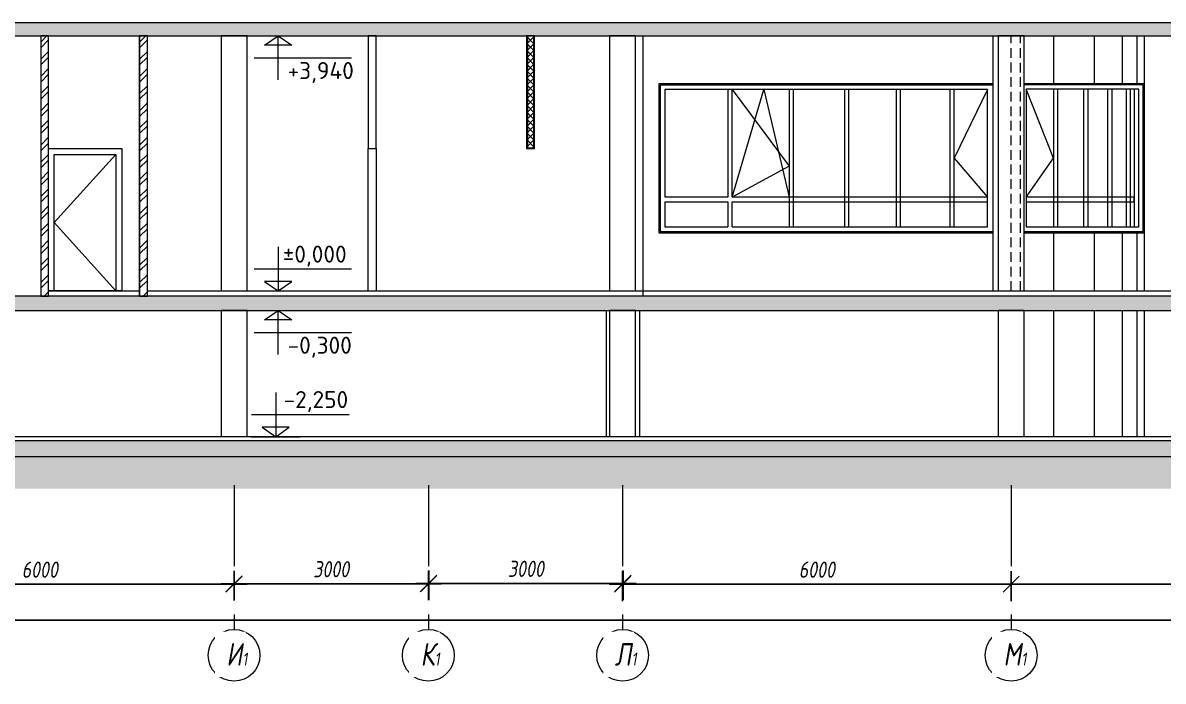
# Model space of a CAD drawing. Header units: millimetres. Extents: x 0 to 9491604, y -172998 to 295086.
# Drawn here: x 586012 to 603623, y -44457 to -34291 of the extents above; entities that cross this region are included whole.
import ezdxf

# ---------------------------------------------------------------- set-up
doc = ezdxf.new("R2010")
doc.units = ezdxf.units.MM
for name, pattern in [('ADSK_Штрих_ш3 п1_5', [4.5, 3, -1.5]), ('CENTER', [2, 1.25, -0.25, 0.25, -0.25]), ('CONTI', [0])]:
    doc.linetypes.add(name, pattern=pattern)
doc.layers.add('PDF _0', color=7, linetype='Continuous')
doc.layers.add('АР_Перегородки кирпич', color=34, linetype='Continuous')
for name, color, linetype, lineweight in [('АР_Двери', 7, 'Continuous', 0), ('АР_Окна', 4, 'Continuous', 9), ('АР_Оси', 7, 'Continuous', 25), ('СТЕНЫ кирпич ЛИДЕР', 250, 'Continuous', 15), ('Штриховка', 7, 'Continuous', 5)]:
    doc.layers.add(name, color=color, linetype=linetype, lineweight=lineweight)
doc.styles.add('PDF ISOCPEUR', font='isocpeur.ttf')
doc.styles.add('ГОСТ 2.304', font='CS_Gost2304.shx', dxfattribs={"oblique": 10})
doc.dimstyles.new('СПДС', dxfattribs={"dimscale": 100, "dimtxt": 2.5, "dimasz": 2.5, "dimexe": 2, "dimexo": 0.625, "dimgap": 1, "dimtad": 1, "dimdec": 0, "dimrnd": 5, "dimtxsty": 'ГОСТ 2.304', "dimblk": 'OBLIQUE', "dimblk1": 'OBLIQUE', "dimblk2": 'OBLIQUE', "dimcen": 2.5, "dimdle": 2, "dimadec": 0, "dimazin": 2, "dimtfac": 0.75, "dimtdec": 4, "dimtmove": 1, "dimatfit": 3, "dimfxl": 1, "dimtfill": 1, "dimtolj": 1, "dimarcsym": 1})

# ---------------------------------------------------------------- blocks, each defined once
blk = doc.blocks.new('_Oblique')
at = {"color": 0, "linetype": 'ByBlock', "lineweight": -2}
blk.add_line((-0.5, -0.5), (0.5, 0.5), dxfattribs=at)
blk = doc.blocks.new('*D300')
at = {"layer": 'Defpoints', "color": 0, "linetype": 'ByBlock', "lineweight": 9, "transparency": 16777216}
for p in [(589275, -42960), (583275, -43283), (589275, -43276)]:
    blk.add_point(p, dxfattribs=at)
at = {"layer": 'АР_Оси', "color": 0, "linetype": 'ByBlock', "lineweight": -2, "transparency": 16777216}
for p, q in [((583275, -43220), (583275, -42760)), ((589275, -43213), (589275, -42760)), ((583075, -42960), (589475, -42960))]:
    blk.add_line(p, q, dxfattribs=at)
at = {"layer": 'АР_Оси', "color": 0, "linetype": 'ByBlock', "lineweight": -2, "transparency": 16777216, "xscale": 250, "yscale": 250, "zscale": 250, "rotation": 180}
blk.add_blockref('_Oblique', (583275, -42960), dxfattribs=at)
at = {"layer": 'АР_Оси', "color": 0, "linetype": 'ByBlock', "lineweight": -2, "transparency": 16777216, "xscale": 250, "yscale": 250, "zscale": 250}
blk.add_blockref('_Oblique', (589275, -42960), dxfattribs=at)
at = {"layer": 'АР_Оси', "color": 0, "linetype": 'ByBlock', "lineweight": 9, "transparency": 16777216, "insert": (586275, -42735), "char_height": 250, "attachment_point": 5, "style": 'ГОСТ 2.304', "bg_fill": 3, "box_fill_scale": 1.1, "bg_fill_color": 256, "bg_fill_true_color": 13158600, "bg_fill_transparency": 0}
blk.add_mtext('\\A1;6000', dxfattribs=at)
blk = doc.blocks.new('*D301')
at = {"layer": 'Defpoints', "color": 0, "linetype": 'ByBlock', "lineweight": 9, "transparency": 16777216}
for p in [(559360, -43005), (607275, -43110), (607275, -43513)]:
    blk.add_point(p, dxfattribs=at)
at = {"layer": 'АР_Оси', "color": 0, "linetype": 'ByBlock', "lineweight": -2, "transparency": 16777216}
for p, q in [((559360, -43068), (559360, -43713)), ((607275, -43172), (607275, -43713)), ((559160, -43513), (607475, -43513))]:
    blk.add_line(p, q, dxfattribs=at)
at = {"layer": 'АР_Оси', "color": 0, "linetype": 'ByBlock', "lineweight": -2, "transparency": 16777216, "xscale": 250, "yscale": 250, "zscale": 250, "rotation": 180}
blk.add_blockref('_Oblique', (559360, -43513), dxfattribs=at)
at = {"layer": 'АР_Оси', "color": 0, "linetype": 'ByBlock', "lineweight": -2, "transparency": 16777216, "xscale": 250, "yscale": 250, "zscale": 250}
blk.add_blockref('_Oblique', (607275, -43513), dxfattribs=at)
at = {"layer": 'АР_Оси', "color": 0, "linetype": 'ByBlock', "lineweight": 9, "transparency": 16777216, "insert": (582530, -43288), "char_height": 250, "attachment_point": 5, "style": 'ГОСТ 2.304', "bg_fill": 3, "box_fill_scale": 1.1, "bg_fill_color": 256, "bg_fill_true_color": 13158600, "bg_fill_transparency": 0}
blk.add_mtext('\\A1;47915', dxfattribs=at)
blk = doc.blocks.new('*D293')
at = {"layer": 'Defpoints', "color": 0, "linetype": 'ByBlock', "lineweight": 9, "transparency": 16777216}
for p in [(592275, -42953), (589275, -43276), (592275, -43269)]:
    blk.add_point(p, dxfattribs=at)
at = {"layer": 'АР_Оси', "color": 0, "linetype": 'ByBlock', "lineweight": -2, "transparency": 16777216}
for p, q in [((589275, -43213), (589275, -42753)), ((592275, -43207), (592275, -42753)), ((589075, -42953), (592475, -42953))]:
    blk.add_line(p, q, dxfattribs=at)
at = {"layer": 'АР_Оси', "color": 0, "linetype": 'ByBlock', "lineweight": -2, "transparency": 16777216, "xscale": 250, "yscale": 250, "zscale": 250, "rotation": 180}
blk.add_blockref('_Oblique', (589275, -42953), dxfattribs=at)
at = {"layer": 'АР_Оси', "color": 0, "linetype": 'ByBlock', "lineweight": -2, "transparency": 16777216, "xscale": 250, "yscale": 250, "zscale": 250}
blk.add_blockref('_Oblique', (592275, -42953), dxfattribs=at)
at = {"layer": 'АР_Оси', "color": 0, "linetype": 'ByBlock', "lineweight": 9, "transparency": 16777216, "insert": (590775, -42728), "char_height": 250, "attachment_point": 5, "style": 'ГОСТ 2.304', "bg_fill": 3, "box_fill_scale": 1.1, "bg_fill_color": 256, "bg_fill_true_color": 13158600, "bg_fill_transparency": 0}
blk.add_mtext('\\A1;3000', dxfattribs=at)
blk = doc.blocks.new('*D294')
at = {"layer": 'Defpoints', "color": 0, "linetype": 'ByBlock', "lineweight": 9, "transparency": 16777216}
for p in [(601275, -42960), (595275, -43283), (601275, -43276)]:
    blk.add_point(p, dxfattribs=at)
at = {"layer": 'АР_Оси', "color": 0, "linetype": 'ByBlock', "lineweight": -2, "transparency": 16777216}
for p, q in [((595275, -43220), (595275, -42760)), ((601275, -43213), (601275, -42760)), ((595075, -42960), (601475, -42960))]:
    blk.add_line(p, q, dxfattribs=at)
at = {"layer": 'АР_Оси', "color": 0, "linetype": 'ByBlock', "lineweight": -2, "transparency": 16777216, "xscale": 250, "yscale": 250, "zscale": 250, "rotation": 180}
blk.add_blockref('_Oblique', (595275, -42960), dxfattribs=at)
at = {"layer": 'АР_Оси', "color": 0, "linetype": 'ByBlock', "lineweight": -2, "transparency": 16777216, "xscale": 250, "yscale": 250, "zscale": 250}
blk.add_blockref('_Oblique', (601275, -42960), dxfattribs=at)
at = {"layer": 'АР_Оси', "color": 0, "linetype": 'ByBlock', "lineweight": 9, "transparency": 16777216, "insert": (598275, -42735), "char_height": 250, "attachment_point": 5, "style": 'ГОСТ 2.304', "bg_fill": 3, "box_fill_scale": 1.1, "bg_fill_color": 256, "bg_fill_true_color": 13158600, "bg_fill_transparency": 0}
blk.add_mtext('\\A1;6000', dxfattribs=at)
blk = doc.blocks.new('*D295')
at = {"layer": 'Defpoints', "color": 0, "linetype": 'ByBlock', "lineweight": 9, "transparency": 16777216}
for p in [(607275, -42960), (601275, -43283), (607275, -43276)]:
    blk.add_point(p, dxfattribs=at)
at = {"layer": 'АР_Оси', "color": 0, "linetype": 'ByBlock', "lineweight": -2, "transparency": 16777216}
for p, q in [((601275, -43220), (601275, -42760)), ((607275, -43213), (607275, -42760)), ((601075, -42960), (607475, -42960))]:
    blk.add_line(p, q, dxfattribs=at)
at = {"layer": 'АР_Оси', "color": 0, "linetype": 'ByBlock', "lineweight": -2, "transparency": 16777216, "xscale": 250, "yscale": 250, "zscale": 250, "rotation": 180}
blk.add_blockref('_Oblique', (601275, -42960), dxfattribs=at)
at = {"layer": 'АР_Оси', "color": 0, "linetype": 'ByBlock', "lineweight": -2, "transparency": 16777216, "xscale": 250, "yscale": 250, "zscale": 250}
blk.add_blockref('_Oblique', (607275, -42960), dxfattribs=at)
at = {"layer": 'АР_Оси', "color": 0, "linetype": 'ByBlock', "lineweight": 9, "transparency": 16777216, "insert": (604275, -42735), "char_height": 250, "attachment_point": 5, "style": 'ГОСТ 2.304', "bg_fill": 3, "box_fill_scale": 1.1, "bg_fill_color": 256, "bg_fill_true_color": 13158600, "bg_fill_transparency": 0}
blk.add_mtext('\\A1;6000', dxfattribs=at)
blk = doc.blocks.new('A$Cafb93648')
at = {"layer": 'АР_Окна', "ltscale": 150}
for points in [[(-7500, 0), (-2336, 0), (-2336, 2299), (-7500, 2299)], [(-7480, 20), (-2336, 20), (-2336, 2279), (-7480, 2279)], [(-5490, 90), (-5421, 90), (-5421, 2209), (-5490, 2209)], [(-4635, 90), (-4567, 90), (-4567, 2209), (-4635, 2209)], [(-3838, 90), (-3769, 90), (-3769, 2209), (-3838, 2209)], [(-3008, 90), (-2939, 90), (-2939, 2209), (-3008, 2209)], [(-1826, 90), (-90, 90), (-90, 2214), (-1826, 2214)], [(-1408, 90), (-1339, 90), (-1339, 2214), (-1408, 2214)], [(-942, 90), (-873, 90), (-873, 2214), (-942, 2214)], [(-571, 90), (-502, 90), (-502, 2214), (-571, 2214)], [(-286, 90), (-217, 90), (-217, 2214), (-286, 2214)], [(-158, 90), (-90, 90), (-90, 2214), (-158, 2214)], [(-1826, 478), (-158, 478), (-158, 548), (-1826, 548)]]:
    blk.add_lwpolyline(points, close=True, dxfattribs=at)
for points in [[(-1860, 0), (0, 0), (0, 2299), (-1860, 2299)], [(-6368, 90), (-2426, 90), (-2426, 2209), (-7410, 2209), (-7410, 548)], [(-6368, 548), (-6368, 2209), (-6437, 2209), (-6437, 548)], [(-6368, 2209), (-5490, 1028), (-6368, 548), (-5879, 2209), (-5490, 548)], [(-2425, 2209), (-2939, 1150), (-2426, 548)], [(-1860, 20), (-20, 20), (-20, 2284), (-1860, 2284)], [(-1408, 548), (-1408, 548), (-1555, 548), (-1826, 548), (-1408, 1152), (-1826, 2214)], [(-6437, 548), (-7410, 548)], [(-6368, 478), (-2426, 478), (-2426, 548), (-6368, 548)], [(-2426, 548), (-2426, 548), (-2691, 548), (-2939, 548)], [(-7410, 478), (-7410, 90), (-6437, 90)], [(-7410, 478), (-6437, 478)], [(-6437, 478), (-6437, 90)], [(-6368, 90), (-6368, 478)]]:
    blk.add_lwpolyline(points, dxfattribs=at)
blk = doc.blocks.new('A$Cd8d14d9d')
at = {"lineweight": 9, "ltscale": 150}
for p, q in [((0, 682), (0, 0)), ((-372, 341), (1132, 341)), ((-380, 0), (380, 0))]:
    blk.add_line(p, q, dxfattribs=at)
blk.add_lwpolyline([(0, 0), (210, 147), (-210, 147), (0, 0)], dxfattribs=at)
blk = doc.blocks.new('*D292')
at = {"layer": 'Defpoints', "color": 0, "linetype": 'ByBlock', "lineweight": 9, "transparency": 16777216}
for p in [(595282, -42947), (592282, -43269), (595282, -43263)]:
    blk.add_point(p, dxfattribs=at)
at = {"layer": 'АР_Оси', "color": 0, "linetype": 'ByBlock', "lineweight": -2, "transparency": 16777216}
for p, q in [((592282, -43207), (592282, -42747)), ((595282, -43200), (595282, -42747)), ((592082, -42947), (595482, -42947))]:
    blk.add_line(p, q, dxfattribs=at)
at = {"layer": 'АР_Оси', "color": 0, "linetype": 'ByBlock', "lineweight": -2, "transparency": 16777216, "xscale": 250, "yscale": 250, "zscale": 250, "rotation": 180}
blk.add_blockref('_Oblique', (592282, -42947), dxfattribs=at)
at = {"layer": 'АР_Оси', "color": 0, "linetype": 'ByBlock', "lineweight": -2, "transparency": 16777216, "xscale": 250, "yscale": 250, "zscale": 250}
blk.add_blockref('_Oblique', (595282, -42947), dxfattribs=at)
at = {"layer": 'АР_Оси', "color": 0, "linetype": 'ByBlock', "lineweight": 9, "transparency": 16777216, "insert": (593782, -42722), "char_height": 250, "attachment_point": 5, "style": 'ГОСТ 2.304', "bg_fill": 3, "box_fill_scale": 1.1, "bg_fill_color": 256, "bg_fill_true_color": 13158600, "bg_fill_transparency": 0}
blk.add_mtext('\\A1;3000', dxfattribs=at)

msp = doc.modelspace()

# ---------------------------------------------------------------- hatches: boundary and pattern name
at = {"lineweight": 9, "ltscale": 100, "transparency": 33554687}
h = msp.add_hatch(dxfattribs=at)
h.set_pattern_fill('ANSI35', color=0, scale=700)
h.set_pattern_definition([(45, (117611.37, -326965.3), (-123.743687, 123.743687), []), (45, (117735.12, -326965.3), (-123.743687, 123.743687), [218.75, -43.75, 0, -43.75])])
h.paths.add_polyline_path([(607122.9, -34291.3), (559260.1, -34291.3), (559260.1, -34491.3), (570700.2, -34491.4), (570737.5, -34491.3), (607122.9, -34491.3)])
at = {"lineweight": 9, "ltscale": 40, "true_color": 0x383e42}
h = msp.add_hatch(dxfattribs=at)
h.set_pattern_fill('ANSI32', color=250, scale=500, angle=360)
h.set_pattern_definition([(45, (120825.52, -331141.28), (-132.58252, 132.58252), []), (45, (120913.9, -331141.28), (-132.58252, 132.58252), [])])
h.paths.add_polyline_path([(586409, -34491.3), (586409, -38511.3), (586289.1, -38511.3), (586289.1, -34491.3)])
h = msp.add_hatch(dxfattribs=at)
h.set_pattern_fill('ANSI32', color=250, scale=500, angle=360)
h.set_pattern_definition([(45, (122352.4, -331141.28), (-132.58252, 132.58252), []), (45, (122440.8, -331141.28), (-132.58252, 132.58252), [])])
h.paths.add_polyline_path([(587935.9, -34491.3), (587935.9, -38511.3), (587816, -38511.3), (587816, -34491.3)])
at = {"lineweight": 9, "ltscale": 100, "transparency": 33554687}
h = msp.add_hatch(dxfattribs=at)
h.set_pattern_fill('ANSI35', color=0, scale=700)
h.set_pattern_definition([(45, (117843.87, -326984.86), (-123.743687, 123.743687), []), (45, (117967.61, -326984.86), (-123.743687, 123.743687), [218.75, -43.75, 0, -43.75])])
h.paths.add_polyline_path([(607122.1, -38511.3), (559260, -38511.4), (559260.1, -38732.4), (571052.7, -38732.4), (559259.6, -38732.4), (607123.4, -38732.4)])
at = {"lineweight": 9, "ltscale": 40, "true_color": 0x383e42}
h = msp.add_hatch(dxfattribs=at)
h.set_pattern_fill('EARTH', color=250, scale=2000, angle=45)
h.set_pattern_definition([(45, (117611.37, -326985.25), (0, 707.1068), [500, -500]), (45, (117478.8, -326852.67), (0, 707.1068), [500, -500]), (45, (117346.2, -326720.1), (0, 707.1068), [500, -500]), (135, (117346.2, -326631.7), (-707.1068, 6e-14), [500, -500]), (135, (117478.8, -326499.1), (-707.1068, 6e-14), [500, -500]), (135, (117611.37, -326366.53), (-707.1068, 6e-14), [500, -500])])
h.paths.add_polyline_path([(608327.6, -39897.1), (614762.1, -39897.1), (614762.1, -39290.6), (607685.1, -39290.6), (607685.1, -40941.4), (577475.1, -40942), (577475.1, -41239.2), (558720.2, -41240.3), (558720.1, -40199.2), (558560.1, -40199.2), (558560.1, -38701.3), (552493.6, -38701.3), (552493.6, -39390.9), (557891.8, -39390.9), (557891.8, -41732), (578025.5, -41732), (578025.5, -41481.9), (608327.6, -41481.9)])
at = {"lineweight": 9, "ltscale": 100, "transparency": 33554687}
h = msp.add_hatch(dxfattribs=at)
h.set_pattern_fill('ANSI35', color=0, scale=700)
h.set_pattern_definition([(45, (117611.37, -327035.25), (-123.743687, 123.743687), []), (45, (117735.12, -327035.25), (-123.743687, 123.743687), [218.75, -43.75, 0, -43.75])])
h.paths.add_polyline_path([(577075.1, -40741.7), (607535.1, -40741.7), (607535.1, -40990.3), (577075.1, -40993.1)])
at = {"layer": 'Штриховка', "lineweight": 9, "transparency": 33554636}
h = msp.add_hatch(dxfattribs=at)
h.set_pattern_fill('ANSI37', color=256, scale=600)
h.set_pattern_definition([(45, (117614.04, -326985.25), (-53.033009, 53.033009), []), (135, (117614.04, -326985.25), (-53.033009, -53.033009), [])])
h.paths.add_polyline_path([(593903.8, -34491.3), (593903.8, -36222.7), (593803.8, -36222.7), (593803.8, -34491.3)])

# ---------------------------------------------------------------- linework, layer by layer
at = {"lineweight": 9, "ltscale": 150}
for p, q in [((587815.9, -38511.3), (587815.9, -34491.3)), ((595594.8, -38511.3), (595594.8, -34491.3)), ((577195.1, -40680.6), (607025.1, -40680.6, 1.2))]:
    msp.add_line(p, q, dxfattribs=at)
at = {"color": 3, "lineweight": 9, "ltscale": 150}
for points in [[(589075.1, -38431.7), (589475.1, -38431.7), (589475.1, -34491.3), (589075.1, -34491.3)], [(601075, -38431.6), (601475, -38431.6), (601475, -34491.3), (601075, -34491.3)]]:
    msp.add_lwpolyline(points, close=True, dxfattribs=at)
for points, elevation in [([(595075.1, -38431.7), (595475.1, -38431.7), (595475.1, -34491.3), (595075.1, -34491.3)], 1.2), ([(589075.1, -40680.6), (589475.1, -40680.6), (589475.1, -38732.4), (589075.1, -38732.4)], -1.2), ([(595075.1, -40680.6), (595475.1, -40680.6), (595475.1, -38732.4), (595075.1, -38732.4)], -1.2), ([(601075.1, -40680.6), (601475.1, -40680.6), (601475.1, -38732.4), (601075.1, -38732.4)], -1.2)]:
    msp.add_lwpolyline(points, close=True, dxfattribs=dict(at, elevation=elevation))
at = {"lineweight": 9, "ltscale": 150}
msp.add_lwpolyline([(595535.1, -40681.7), (595025.1, -40681.7), (595025.1, -38732.4), (595535.1, -38732.4)], close=True, dxfattribs=at)
at = {"layer": 'АР_Двери', "lineweight": 9, "ltscale": 150}
for points in [[(587539.3, -38431.4), (586409.1, -38431.4), (586409.1, -36232.7), (587539.3, -36232.7)], [(591348.2, -36232.7), (591468.2, -36232.7), (591468.2, -38432.4), (591348.2, -38432.4)], [(587449.3, -38431.4), (586499.1, -38431.4), (586499.1, -36322.7), (587449.3, -36322.7)]]:
    msp.add_lwpolyline(points, close=True, dxfattribs=at)
msp.add_lwpolyline([(587449.3, -36322.7), (586499.1, -37377), (587449.3, -38431.4)], dxfattribs=at)
at = {"layer": 'АР_Перегородки кирпич', "lineweight": 9, "ltscale": 100}
for points in [[(586289.1, -38511.3), (586409.1, -38511.3), (586409.1, -34491.3), (586289.1, -34491.3)], [(587815.9, -38511.3), (587935.9, -38511.3), (587935.9, -34491.3), (587815.9, -34491.3)], [(591348.2, -36232.7), (591468.2, -36232.7), (591468.2, -34491.3), (591348.2, -34491.3)]]:
    msp.add_lwpolyline(points, close=True, dxfattribs=at)
at = {"layer": 'АР_Перегородки кирпич', "color": 116, "lineweight": 9, "ltscale": 100, "true_color": 0x136734}
for points in [[(593791.3, -36232.7), (593916.3, -36232.7), (593916.3, -34491.3), (593791.3, -34491.3)], [(593803.8, -36222.7), (593903.8, -36222.7), (593903.8, -34491.3), (593803.8, -34491.3)]]:
    msp.add_lwpolyline(points, close=True, dxfattribs=at)
at = {"layer": 'СТЕНЫ кирпич ЛИДЕР', "lineweight": 9, "ltscale": 100}
for p, q in [((600998.9, -38431.7), (600998.9, -34491.3)), ((601932.3, -35232.6, 0), (601932.3, -34491.3)), ((602564.9, -35232.6, 0), (602564.9, -34491.3)), ((602994.2, -35232.6, 0), (602994.2, -34491.3)), ((603220.1, -35232.6, 0), (603220.1, -34491.2)), ((603335.1, -38431.7), (603335.1, -34491.3)), ((601932.3, -38431.7, 0), (601932.3, -37531.8)), ((602564.9, -38431.7, 0), (602564.9, -37531.8)), ((602994.2, -38431.6, 0), (602994.2, -37531.8)), ((603220.1, -38431.6, 0), (603220.1, -37531.7)), ((586409.1, -38431.9), (587815.9, -38431.9)), ((587935.9, -38431.9), (607025.1, -38431.7)), ((601932.3, -40678.8, 0), (601932.3, -38732.4, 2.3)), ((602564.9, -40678.8, 0), (602564.9, -38732.4, 2.3)), ((602994.1, -40678.8, 0), (602994.1, -38732.4, 2.3)), ((603220, -40678.8, 0), (603220, -38732.4, 2.3)), ((603335.1, -40678.8), (603335.1, -38732.4, 2.4))]:
    msp.add_line(p, q, dxfattribs=at)
at = {"layer": 'СТЕНЫ кирпич ЛИДЕР', "linetype": 'ADSK_Штрих_ш3 п1_5', "lineweight": 9, "ltscale": 50}
for p, q in [((601275, -38431.6), (601275.1, -34491.3)), ((601419.5, -38431.7), (601419.5, -34491.3))]:
    msp.add_line(p, q, dxfattribs=at)
at = {"layer": 'СТЕНЫ кирпич ЛИДЕР', "lineweight": 9, "ltscale": 100}
for points in [[(559260.1, -34491.3), (607122.9, -34491.3), (607122.9, -34291.3), (559260.1, -34291.3)], [(559260.1, -38732.4), (607122.9, -38732.4), (607122.9, -38511.3), (559260.1, -38511.3)]]:
    msp.add_lwpolyline(points, close=True, dxfattribs=at)
msp.add_lwpolyline([(577075.1, -41041.7), (577075.1, -40741.7), (607535.1, -40741.7), (607535, -40990.6), (577475, -40992.8)], dxfattribs=at)

# ---------------------------------------------------------------- block references
at = {"lineweight": 9, "ltscale": 150, "xscale": -1, "rotation": 180.0004533116229}
for p in [(589955.6, -34491.3), (589955.6, -38732.3, 1.2)]:
    msp.add_blockref('A$Cd8d14d9d', p, dxfattribs=at)
at = {"lineweight": 9, "ltscale": 150}
for name, p in [('A$Cafb93648', (603335.4, -37531.8)), ('A$Cd8d14d9d', (589955.6, -38431.3, 0.4)), ('A$Cd8d14d9d', (589918, -40681.7))]:
    msp.add_blockref(name, p, dxfattribs=at)

# ---------------------------------------------------------------- texts
at = {"layer": 'PDF _0', "lineweight": 9, "char_height": 262.49, "style": 'PDF ISOCPEUR'}
for s, insert, attachment_point in [('+3,940', (590101.1, -34897.5), 1), ('-0,300', (590101.1, -39138.6, 1.2), 1), ('-2,250', (590039.3, -40301.1, 0), 7)]:
    msp.add_mtext(s, dxfattribs=dict(at, insert=insert, attachment_point=attachment_point))
at = {"layer": 'PDF _0', "lineweight": 9, "insert": (590026.4, -38055.2), "char_height": 262.49, "attachment_point": 7, "rotation": 359.99739, "style": 'PDF ISOCPEUR'}
msp.add_mtext('%%P0,000', dxfattribs=at)

# ---------------------------------------------------------------- dimensions: what is measured, and where the dimension line sits
at = {"layer": 'АР_Оси', "color": 18, "linetype": 'ByBlock', "lineweight": 9, "true_color": 0x000000}
dim = msp.add_linear_dim(base=(589275.1, -42959.7), p1=(583275.1, -43282.5), p2=(589275.1, -43275.9), dimstyle='СПДС', dxfattribs=at)
dim.commit()
dim.dimension.update_dxf_attribs({"geometry": '*D300', "text_midpoint": (586275.1, -42734.7)})

# ---------------------------------------------------------------- next in the draw order: dimensions: what is measured, and where the dimension line sits
dim = msp.add_linear_dim(base=(607275.1, -43512.7), p1=(559360.1, -43005.2), p2=(607275.1, -43109.7), dimstyle='СПДС', dxfattribs=at)
dim.commit()
dim.dimension.update_dxf_attribs({"geometry": '*D301', "text_midpoint": (582530.4, -43512.7), "dimtype": 160})

# ---------------------------------------------------------------- next in the draw order: linework, layer by layer
at = {"layer": 'АР_Оси', "color": 6, "linetype": 'CENTER', "lineweight": 9, "ltscale": 1000}
for p, q in [((589275.1, -41429.7), (589275.1, -43651.4)), ((595275.1, -41429.7), (595275.1, -43651.4)), ((601275.1, -41429.7), (601275.1, -43651.4))]:
    msp.add_line(p, q, dxfattribs=at)
at = {"layer": 'АР_Оси', "color": 6, "linetype": 'CONTI', "lineweight": 9, "ltscale": 1000}
for centre in [(589275.1, -44057), (592275.1, -44057), (595275.1, -44057), (601275.1, -44057)]:
    msp.add_circle(centre, 400, dxfattribs=at)

# ---------------------------------------------------------------- next in the draw order: texts
at = {"layer": 'АР_Оси', "color": 6, "linetype": 'CONTI', "lineweight": 9, "ltscale": 1000, "char_height": 350, "width": 123.867, "attachment_point": 1, "line_spacing_factor": 1.149209, "style": 'ГОСТ 2.304', "bg_fill": 2}
for s, insert in [('И{\\H0.57143x;1}', (589153.3, -43866.7)), ('Л{\\H0.57143x;1}', (595153.3, -43866.7)), ('М{\\H0.57143x;1}', (601153.3, -43866.7))]:
    msp.add_mtext(s, dxfattribs=dict(at, insert=insert))

# ---------------------------------------------------------------- next in the draw order: dimensions: what is measured, and where the dimension line sits
at = {"layer": 'АР_Оси', "color": 18, "linetype": 'ByBlock', "lineweight": 9, "true_color": 0x000000}
for base, p1, p2, picture, middle in [((592275.1, -42953.1), (589275.1, -43275.9), (592275.1, -43269.3), '*D293', (590775.1, -42728.1)), ((601275.1, -42959.7), (595275.1, -43282.5), (601275.1, -43275.9), '*D294', (598275.1, -42734.7))]:
    dim = msp.add_linear_dim(base=base, p1=p1, p2=p2, dimstyle='СПДС', dxfattribs=at)
    dim.commit()
    dim.dimension.update_dxf_attribs({"geometry": picture, "text_midpoint": middle})

# ---------------------------------------------------------------- next in the draw order: linework, layer by layer
at = {"layer": 'АР_Оси', "color": 6, "linetype": 'CENTER', "lineweight": 9, "ltscale": 1000}
msp.add_line((592275.1, -41429.7), (592275.1, -43651.4), dxfattribs=at)

# ---------------------------------------------------------------- next in the draw order: dimensions: what is measured, and where the dimension line sits
at = {"layer": 'АР_Оси', "color": 18, "linetype": 'ByBlock', "lineweight": 9, "true_color": 0x000000}
dim = msp.add_linear_dim(base=(607275.1, -42959.7), p1=(601275.1, -43282.5), p2=(607275.1, -43275.9), dimstyle='СПДС', dxfattribs=at)
dim.commit()
dim.dimension.update_dxf_attribs({"geometry": '*D295', "text_midpoint": (604275.1, -42734.7)})

# ---------------------------------------------------------------- next in the draw order: texts
at = {"layer": 'АР_Оси', "color": 6, "linetype": 'CONTI', "lineweight": 9, "ltscale": 1000, "insert": (592153.3, -43866.7), "char_height": 350, "width": 123.867, "attachment_point": 1, "line_spacing_factor": 1.149209, "style": 'ГОСТ 2.304', "bg_fill": 2}
msp.add_mtext('К{\\H0.57143x;1}', dxfattribs=at)

# ---------------------------------------------------------------- next in the draw order: dimensions: what is measured, and where the dimension line sits
at = {"layer": 'АР_Оси', "color": 18, "linetype": 'ByBlock', "lineweight": 9, "true_color": 0x000000}
dim = msp.add_linear_dim(base=(595281.6, -42946.5), p1=(592281.6, -43269.3), p2=(595281.6, -43262.8), dimstyle='СПДС', dxfattribs=at)
dim.commit()
dim.dimension.update_dxf_attribs({"geometry": '*D292', "text_midpoint": (593781.6, -42721.5)})

doc.saveas('drawing.dxf')
